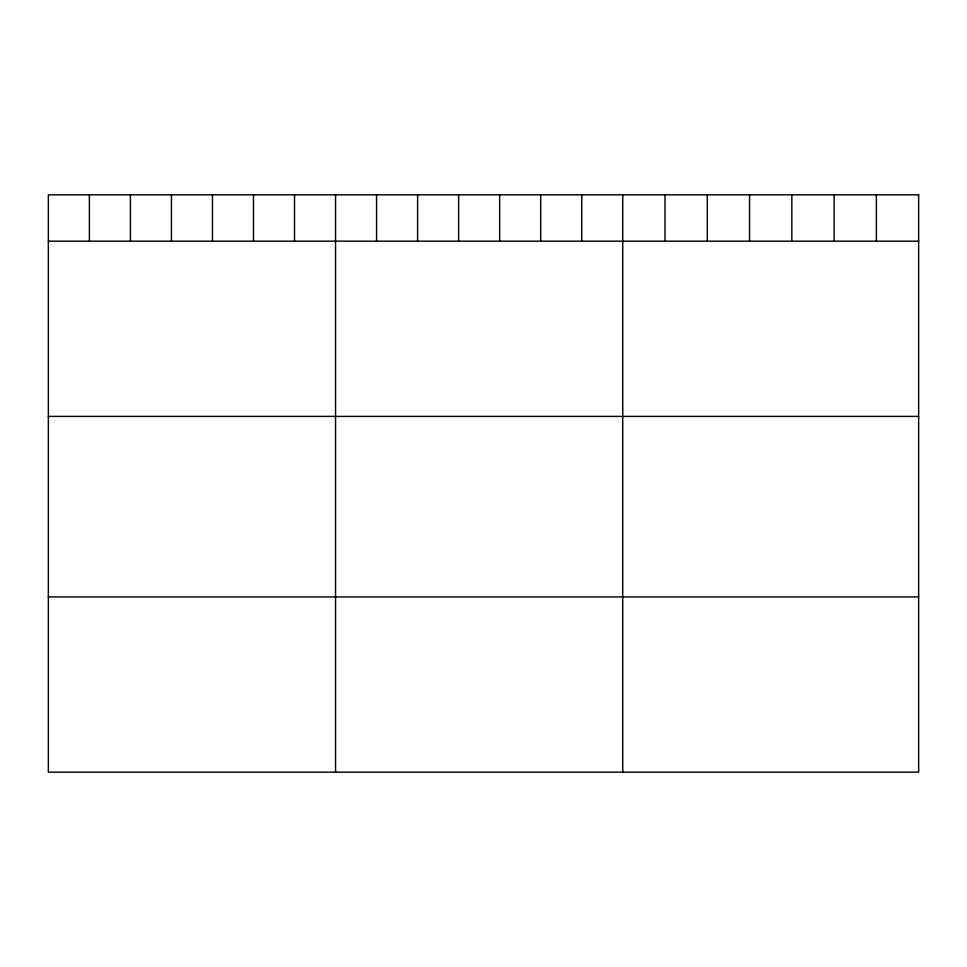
<?xml version="1.0" encoding="UTF-8"?>
<svg xmlns="http://www.w3.org/2000/svg" width="967" height="967" viewBox="0 0 967 967"><rect width="100%" height="100%" fill="white"/><g stroke="black" fill="none" stroke-linecap="round" stroke-linejoin="round"><path stroke-width="1.45" d="M48.35 241.17L918.65 241.17M48.35 416.402L918.65 416.402M48.35 596.929L918.65 596.929M876.38 194.838L876.38 241.17M834.11 194.838L834.11 241.17M791.84 194.838L791.84 241.17M749.558 194.838L749.558 241.17M707.288 194.838L707.288 241.17M665.018 194.838L665.018 241.17M622.748 194.838L622.748 772.162M581.723 194.838L581.723 241.17M540.686 194.838L540.686 241.17M499.661 194.838L499.661 241.17M458.636 194.838L458.636 241.17M417.611 194.838L417.611 241.17M376.574 194.838L376.574 241.17M335.549 194.838L335.549 772.162M294.524 194.838L294.524 241.17M253.487 194.838L253.487 241.17M212.462 194.838L212.462 241.17M171.437 194.838L171.437 241.17M130.412 194.838L130.412 241.17M89.375 194.838L89.375 241.17M918.65 194.838L48.35 194.838L48.35 772.162L918.65 772.162L918.65 194.838"/></g></svg>
